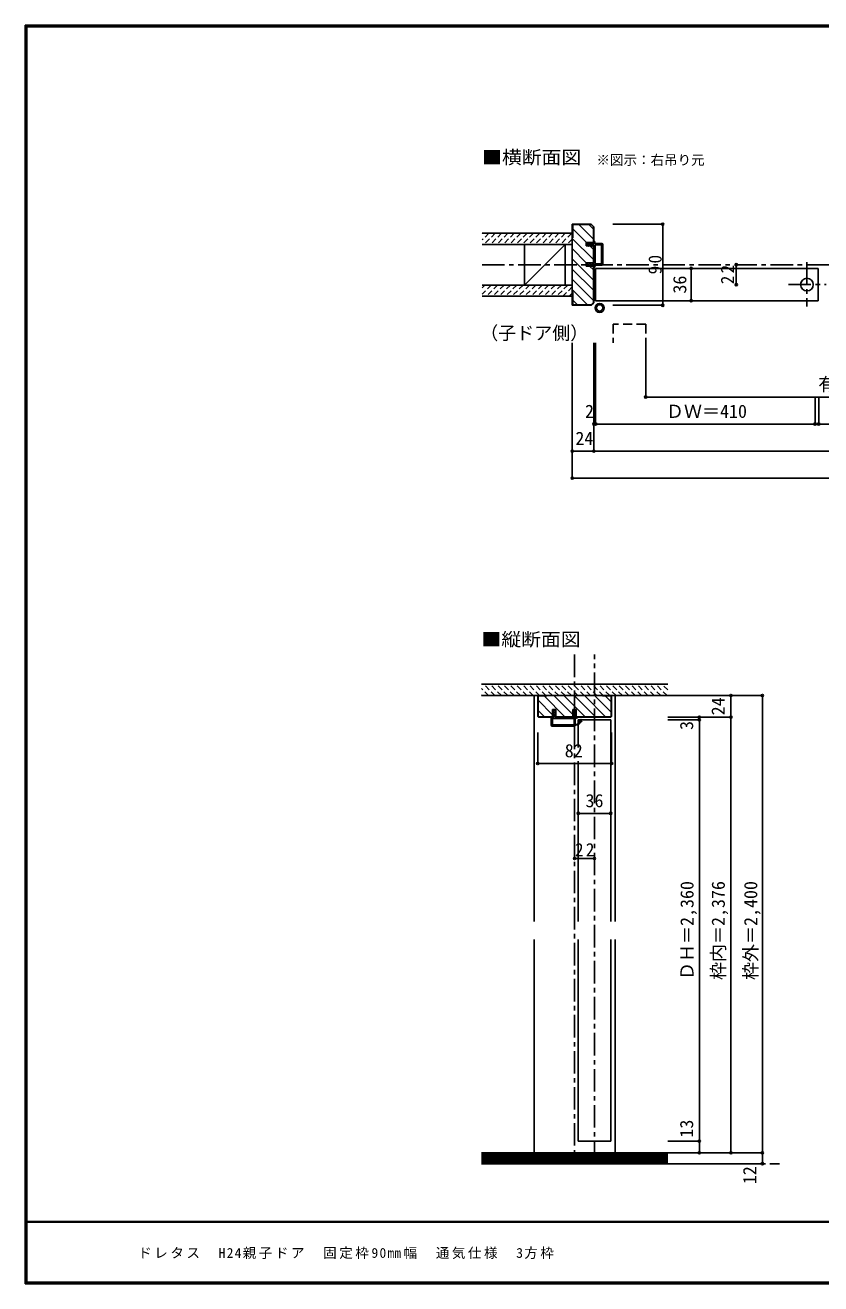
# Model space of a CAD drawing. Units: millimetres at full size, sheet at 1:5. Extents: x -973 to 977, y -718 to 696.
# Drawn here: x -973 to -91, y -701 to 696 of the extents above; entities that cross this region are included whole.
import ezdxf
from ezdxf.enums import TextEntityAlignment as Align

# ---------------------------------------------------------------- set-up
doc = ezdxf.new("R2010")
doc.units = ezdxf.units.MM
doc.header["$LTSCALE"] = 5
doc.header["$PDMODE"] = 32
doc.header["$PDSIZE"] = 2.5
for name, pattern in [('CHAIN1', [8, 5, -1, 1, -1]), ('DASHED1', [1.8, 1.2, -0.6]), ('DASHED2', [3, 2, -1])]:
    doc.linetypes.add(name, pattern=pattern)
for name, color, linetype in [('0-0_補助線', 7, 'Continuous'), ('0-1_通り芯', 4, 'CHAIN1'), ('0-2_柱', 3, 'Continuous'), ('0-3_仕上げ', 2, 'Continuous'), ('0-4_枠', 3, 'Continuous'), ('0-6_扉', 6, 'Continuous'), ('0-7_金物', 7, 'Continuous'), ('0-A_文字', 3, 'Continuous'), ('0-B_寸法', 4, 'Continuous'), ('0-C_ハッチ', 4, 'DASHED1'), ('F-1_枠', 6, 'Continuous'), ('F-A_文字', 7, 'Continuous')]:
    doc.layers.add(name, color=color, linetype=linetype)
doc.styles.add('ＭＳ ゴシック', font='')
doc.styles.get('ＭＳ ゴシック').set_extended_font_data('MS Gothic')

# ---------------------------------------------------------------- blocks, each defined once
blk = doc.blocks.new('01')
at = {"layer": '0-0_補助線'}
for p, q in [((-14.5, 0.346), (-14.5, -0.449)), ((-14.3, 0.346), (-14.3, -0.449)), ((-12.045, -0.049), (-14.178, 0.444)), ((-12, 0.146), (-14.133, 0.639)), ((-11.475, 5.146), (-12.298, 4.504)), ((-12.175, 4.146), (-11.475, 4.146)), ((-12.045, -0.049), (-11.993, 0.145)), ((-11.475, 0.146), (-12, 0.146)), ((-11.475, 7.146), (-11.475, 5.146)), ((-11.475, 4.146), (-11.475, 0.146)), ((-10.68, 7.55), (-9.257, 6.508)), ((-9.375, 6.146), (-10.075, 6.146)), ((-10.075, 3.146), (-10.075, 6.146)), ((-10.075, 3.146), (-9.252, 2.504)), ((-9.375, 2.146), (-10.075, 2.146)), ((-10.075, 0.146), (-10.075, 2.146)), ((-10.075, 0.146), (10.075, 0.146)), ((10.075, 3.146), (9.252, 2.504)), ((10.68, 7.55), (9.257, 6.508)), ((9.375, 6.146), (10.075, 6.146)), ((9.375, 2.146), (10.075, 2.146)), ((10.075, 3.146), (10.075, 6.146)), ((10.075, 0.146), (10.075, 2.146)), ((11.475, 7.146), (11.475, 5.146)), ((11.475, 5.146), (12.298, 4.504)), ((12.175, 4.146), (11.475, 4.146)), ((11.475, 4.146), (11.475, 0.146)), ((11.475, 0.146), (12, 0.146)), ((12.045, -0.049), (11.993, 0.145)), ((12, 0.146), (14.133, 0.639)), ((12.045, -0.049), (14.178, 0.444)), ((14.3, 0.346), (14.3, -0.449)), ((14.5, 0.346), (14.5, -0.449)), ((-14.265, -0.741), (-12.235, -1.196)), ((-14.222, -0.546), (-12.191, -1.001)), ((-12, -1.488), (-12, -8.854)), ((-11.8, -1.488), (-11.8, -8.854)), ((-11, -9.654), (11, -9.654)), ((11, -9.854), (-11, -9.854)), ((-10.6, -1.554), (-10.6, -8.154)), ((-10.3, -1.254), (10.3, -1.254)), ((-10.3, -8.454), (10.3, -8.454)), ((10.6, -1.554), (10.6, -8.154)), ((11.8, -1.488), (11.8, -8.854)), ((12, -1.488), (12, -8.854)), ((14.222, -0.546), (12.191, -1.001)), ((14.265, -0.741), (12.235, -1.196))]:
    blk.add_line(p, q, dxfattribs=at)
for centre, radius, start, end in [((-14.2, 0.346), 0.3, 77.00048, 180), ((-14.2, 0.346), 0.1, 77.00048, 180), ((-12.175, 4.346), 0.2, 127.96957, 270), ((-10.975, 7.146), 0.5, 53.78053, 180), ((-9.375, 6.346), 0.2, 270, 53.78053), ((-9.375, 2.346), 0.2, 270, 52.03043), ((9.375, 6.346), 0.2, 126.21947, 270), ((9.375, 2.346), 0.2, 127.96957, 270), ((10.975, 7.146), 0.5, 0, 126.21947), ((12.175, 4.346), 0.2, 270, 52.03043), ((14.2, 0.346), 0.3, 0, 102.99952), ((14.2, 0.346), 0.1, 0, 102.99952), ((-14.2, -0.449), 0.3, 180, 257.3929), ((-14.2, -0.449), 0.1, 180, 257.3929), ((-12.3, -1.488), 0.3, 0, 76.0718), ((-12.3, -1.488), 0.5, 0, 76.0718), ((-11, -8.854), 1, 180, 270), ((-11, -8.854), 0.8, 180, 270), ((-10.3, -1.554), 0.3, 90, 180), ((-10.3, -8.154), 0.3, 180, 270), ((10.3, -1.554), 0.3, 0, 90), ((10.3, -8.154), 0.3, 270, 0), ((11, -8.854), 1, 270, 0), ((11, -8.854), 0.8, 270, 0), ((12.3, -1.488), 0.5, 103.9282, 180), ((12.3, -1.488), 0.3, 103.9282, 180), ((14.2, -0.449), 0.1, 282.6071, 0), ((14.2, -0.449), 0.3, 282.6071, 0)]:
    blk.add_arc(centre, radius, start, end, dxfattribs=at)
blk = doc.blocks.new('2')
at = {"layer": '0-0_補助線'}
for p, q in [((-9.846, -9.622), (-9.846, 15.078)), ((-8.846, 16.078), (0.354, 16.078)), ((-8.846, 15.878), (0.637, 15.878)), ((-8.446, 14.378), (-8.446, -8.922)), ((-8.146, 14.678), (-1.546, 14.678)), ((-1.246, 14.378), (-1.246, -8.922)), ((0.154, 11.653), (2.154, 11.653)), ((0.154, 11.653), (0.154, -8.497)), ((2.154, 10.953), (2.154, 11.653)), ((3.154, 11.653), (2.512, 10.83)), ((3.154, 11.653), (6.154, 11.653)), ((4.154, 13.753), (4.154, 13.053)), ((5.154, 13.053), (4.512, 13.876)), ((7.154, 13.053), (5.154, 13.053)), ((6.154, 10.953), (6.154, 11.653)), ((7.558, 12.258), (6.516, 10.835)), ((-1.48, -10.622), (-8.846, -10.622)), ((-1.546, -9.222), (-8.146, -9.222)), ((-1.189, -10.85), (-0.732, -12.694)), ((0.354, -12.922), (-0.441, -12.922)), ((0.154, -8.497), (2.154, -8.497)), ((4.154, -9.897), (0.154, -9.897)), ((0.154, -9.897), (0.154, -10.622)), ((0.154, -10.622), (0.645, -12.548)), ((2.154, -7.797), (2.154, -8.497)), ((3.154, -8.497), (2.512, -7.674)), ((3.154, -8.497), (6.154, -8.497)), ((4.154, -10.597), (4.154, -9.897)), ((5.154, -9.897), (4.512, -10.72)), ((7.154, -9.897), (5.154, -9.897)), ((6.154, -7.797), (6.154, -8.497)), ((7.558, -9.101), (6.516, -7.679))]:
    blk.add_line(p, q, dxfattribs=at)
for points in [[(-9.646, 15.078), (-9.646, -9.622), (-9.846, -9.622)], [(4.154, 13.053), (0.154, 13.053), (0.649, 15.723)]]:
    blk.add_lwpolyline(points, dxfattribs=at)
for centre, radius, start, end in [((-8.846, 15.078), 1, 90, 180), ((-8.846, 15.078), 0.8, 90, 180), ((-8.146, 14.378), 0.3, 90, 180), ((-1.546, 14.378), 0.3, 0, 90), ((0.354, 15.778), 0.3, 349.49875, 90), ((2.354, 10.953), 0.2, 180, 322.03043), ((4.354, 13.753), 0.2, 37.96957, 180), ((6.354, 10.953), 0.2, 180, 323.78053), ((7.154, 12.553), 0.5, 323.78053, 90), ((-8.846, -9.622), 1, 180, 270), ((-2.846, -10.72), 6, 179.06153, 259.29815), ((-8.146, -8.922), 0.3, 180, 270), ((-2.846, -10.72), 5.3, 178.93757, 259.29815), ((-1.546, -8.922), 0.3, 270, 0), ((-1.48, -10.922), 0.3, 13.9282, 90), ((-0.441, -12.622), 0.3, 193.9282, 270), ((0.354, -12.622), 0.3, 270, 14.29438), ((2.354, -7.797), 0.2, 37.96957, 180), ((4.354, -10.597), 0.2, 180, 322.03043), ((6.354, -7.797), 0.2, 36.21947, 180), ((7.154, -9.397), 0.5, 270, 36.21947), ((-3.896, -16.272), 0.35, 259.29815, 79.29815)]:
    blk.add_arc(centre, radius, start, end, dxfattribs=at)
blk.add_point((-3.896, -16.622), dxfattribs=at)

msp = doc.modelspace()

# ---------------------------------------------------------------- linework, layer by layer
at = {"layer": '0-1_通り芯'}
for p, q in [((-466.347, 430), (469.653, 430)), ((-363.643, -2.5), (-363.643, -567.5)), ((-341.643, -567.5), (-341.643, -2.5)), ((-260.286, -48), (-467, -48)), ((-467, -567.5), (-136.286, -567.5))]:
    msp.add_line(p, q, dxfattribs=at)
at = {"layer": '0-1_通り芯', "color": 7}
for p, q in [((-105.884, 432.796), (-105.884, 383.563)), ((-126.419, 408), (-84.633, 408))]:
    msp.add_line(p, q, dxfattribs=at)
at = {"layer": '0-1_通り芯', "color": 7, "linetype": 'Continuous'}
msp.add_circle((-105.884, 408), 7, dxfattribs=at)
at = {"layer": '0-2_柱', "color": 7}
msp.add_line((-374.347, 452.5), (-419.347, 407.5), dxfattribs=at)
at = {"layer": '0-2_柱'}
for p, q in [((-419.347, 452.5), (-419.347, 407.5)), ((-374.347, 452.5), (-374.347, 407.5))]:
    msp.add_line(p, q, dxfattribs=at)
at = {"layer": '0-3_仕上げ'}
for p, q in [((-466.347, 465), (-366.347, 465)), ((-466.347, 452.5), (-366.347, 452.5)), ((-466.347, 407.5), (-366.347, 407.5)), ((-466.347, 395), (-366.347, 395)), ((-260.286, -555.5), (-467, -555.5)), ((-260.286, -567.5), (-467, -567.5))]:
    msp.add_line(p, q, dxfattribs=at)
at = {"layer": '0-3_仕上げ', "color": 7}
for p, q in [((-260.286, -557), (-467, -557)), ((-260.286, -558.5), (-467, -558.5)), ((-260.286, -560), (-467, -560)), ((-260.286, -561.5), (-467, -561.5)), ((-260.286, -563), (-467, -563)), ((-260.286, -564.5), (-467, -564.5)), ((-260.286, -566), (-467, -566))]:
    msp.add_line(p, q, dxfattribs=at)
at = {"layer": '0-4_枠'}
for p, q in [((-345.175, 475), (-342.347, 472.172)), ((-345.383, 474.5), (-365.847, 474.5)), ((-365.847, 460), (-365.847, 474.5)), ((-345.383, 474.5), (-342.847, 471.964)), ((-342.847, 471.964), (-342.847, 454.5)), ((-342.347, 472.172), (-342.347, 454.5)), ((-365.847, 460), (-366.347, 460)), ((-350.847, 450.8), (-350.847, 454.5)), ((-350.847, 454.5), (-342.347, 454.5)), ((-342.347, 450.8), (-350.847, 450.8)), ((-342.847, 432.2), (-342.847, 450.8)), ((-342.347, 432.2), (-342.347, 450.8)), ((-350.847, 428.5), (-350.847, 432.2)), ((-342.347, 432.2), (-350.847, 432.2)), ((-342.347, 428.5), (-350.847, 428.5)), ((-342.847, 388.036), (-342.847, 428.5)), ((-342.347, 387.828), (-342.347, 428.5)), ((-365.847, 400), (-366.347, 400)), ((-365.847, 400), (-365.847, 385.5)), ((-345.382, 385.5), (-365.847, 385.5)), ((-342.847, 388.036), (-345.382, 385.5)), ((-322.643, -48), (-404.643, -48)), ((-404.643, -71.293), (-404.643, -48)), ((-394.643, -48.5), (-404.143, -48.5)), ((-394.643, -48.5), (-394.643, -48)), ((-332.643, -48.5), (-332.643, -48)), ((-332.643, -48.5), (-323.143, -48.5)), ((-322.643, -71.293), (-322.643, -48)), ((-388.143, -72), (-388.143, -63.5)), ((-388.143, -63.5), (-384.443, -63.5)), ((-384.443, -72), (-384.443, -63.5)), ((-365.843, -72), (-365.843, -63.5)), ((-365.843, -63.5), (-362.143, -63.5)), ((-362.143, -63.5), (-362.143, -72)), ((-403.936, -72), (-404.643, -71.293)), ((-403.936, -72), (-388.143, -72)), ((-403.729, -71.5), (-388.143, -71.5)), ((-384.443, -71.5), (-365.843, -71.5)), ((-384.443, -72), (-365.843, -72)), ((-323.557, -71.5), (-362.143, -71.5)), ((-323.35, -72), (-362.143, -72)), ((-323.35, -72), (-322.643, -71.293))]:
    msp.add_line(p, q, dxfattribs=at)
at = {"layer": '0-4_枠', "color": 4}
for p, q in [((-404.643, -48), (-408.643, -48)), ((-408.643, -48), (-408.643, -298.75)), ((-322.643, -48), (-318.643, -48)), ((-318.643, -48), (-318.643, -298.75)), ((-408.643, -318.75), (-408.643, -555.5)), ((-318.643, -318.75), (-318.643, -555.5))]:
    msp.add_line(p, q, dxfattribs=at)
at = {"layer": '0-4_枠'}
for points in [[(-345.175, 475), (-366.347, 475), (-366.347, 385)], [(-342.347, 387.828), (-345.175, 385), (-366.347, 385)], [(-403.729, -71.5), (-404.143, -71.086), (-404.143, -48.5)], [(-323.557, -71.5), (-323.143, -71.086), (-323.143, -48.5)]]:
    msp.add_lwpolyline(points, dxfattribs=at)
at = {"layer": '0-6_扉'}
for p, q in [((-340.347, 426), (-93.384, 426)), ((-93.384, 390), (-93.384, 426)), ((-359.643, -75), (-323.643, -75)), ((-359.643, -75), (-359.643, -105.69)), ((-323.643, -75), (-323.643, -298.75)), ((-359.643, -120.922), (-359.643, -298.75)), ((-359.643, -318.75), (-359.643, -542.5)), ((-323.643, -318.75), (-323.643, -542.5)), ((-323.643, -542.5), (-359.643, -542.5))]:
    msp.add_line(p, q, dxfattribs=at)
at = {"layer": '0-6_扉', "linetype": 'DASHED2'}
msp.add_line((-284.852, 363.881), (-284.852, 343.157), dxfattribs=at)
at = {"layer": '0-6_扉'}
msp.add_lwpolyline([(-340.347, 426), (-340.347, 390), (-93.384, 390)], dxfattribs=at)
at = {"layer": '0-6_扉', "linetype": 'DASHED2'}
msp.add_lwpolyline([(-284.852, 363.881), (-320.852, 363.881), (-320.852, 343.157)], dxfattribs=at)
at = {"layer": '0-7_金物'}
for radius in [5, 3.5]:
    msp.add_circle((-335.883, 382.13), radius, dxfattribs=at)
at = {"layer": '0-B_寸法'}
for p, q in [((-265.889, 475), (-321.115, 475)), ((-265.889, 385), (-265.889, 475)), ((-234.337, 426), (-234.337, 390)), ((-184.337, 408), (-184.337, 430)), ((-265.889, 385), (-321.115, 385)), ((-366.347, 193.157), (-366.347, 343.157)), ((-342.347, 223.157), (-342.347, 343.157)), ((-340.347, 253.157), (-340.347, 343.157)), ((-284.852, 283.157), (-284.852, 343.157)), ((-284.852, 283.157), (282.158, 283.157)), ((-96.884, 253.157), (-96.884, 283.157)), ((-92.884, 253.157), (-92.884, 283.157)), ((345.653, 253.157), (-342.347, 253.157)), ((369.653, 223.157), (-366.347, 223.157)), ((369.653, 193.157), (-366.347, 193.157)), ((-408.643, -48), (-404.643, -48)), ((-408.643, -48), (-404.643, -48)), ((-318.643, -48), (-322.643, -48)), ((-318.643, -48), (-322.643, -48)), ((-155.286, -48), (-260.286, -48)), ((-190.286, -48), (-190.286, -555.5)), ((-155.286, -48), (-155.286, -567.5)), ((-190.286, -72), (-260.286, -72)), ((-225.286, -75), (-260.286, -75)), ((-225.286, -72), (-225.286, -555.5)), ((-404.643, -123.422), (-404.643, -88.9)), ((-322.643, -123.422), (-322.643, -88.9)), ((-404.643, -123.422), (-322.643, -123.422)), ((-359.643, -178.882), (-323.643, -178.882)), ((-341.643, -228.882), (-363.643, -228.882)), ((-225.286, -542.5), (-260.286, -542.5)), ((-155.286, -555.5), (-260.286, -555.5)), ((-155.286, -567.5), (-260.286, -567.5))]:
    msp.add_line(p, q, dxfattribs=at)
at = {"layer": '0-B_寸法', "color": 2}
for p, q in [((-260.286, -35.5), (-467, -35.5)), ((-260.286, -48), (-467, -48))]:
    msp.add_line(p, q, dxfattribs=at)
at = {"layer": '0-B_寸法', "linetype": 'DASHED1'}
for p, q in [((-459.114, -48), (-467, -40.114)), ((-452.043, -48), (-464.543, -35.5)), ((-444.972, -48), (-457.472, -35.5)), ((-437.901, -48), (-450.401, -35.5)), ((-430.83, -48), (-443.33, -35.5)), ((-423.759, -48), (-436.259, -35.5)), ((-416.688, -48), (-429.188, -35.5)), ((-409.616, -48), (-422.116, -35.5)), ((-402.545, -48), (-415.045, -35.5)), ((-395.474, -48), (-407.974, -35.5)), ((-388.403, -48), (-400.903, -35.5)), ((-381.332, -48), (-393.832, -35.5)), ((-374.261, -48), (-386.761, -35.5)), ((-367.19, -48), (-379.69, -35.5)), ((-360.119, -48), (-372.619, -35.5)), ((-353.048, -48), (-365.548, -35.5)), ((-345.977, -48), (-358.477, -35.5)), ((-338.906, -48), (-351.406, -35.5)), ((-331.835, -48), (-344.335, -35.5)), ((-324.764, -48), (-337.264, -35.5)), ((-317.693, -48), (-330.193, -35.5)), ((-310.622, -48), (-323.122, -35.5)), ((-303.55, -48), (-316.05, -35.5)), ((-296.479, -48), (-308.979, -35.5)), ((-289.408, -48), (-301.908, -35.5)), ((-282.337, -48), (-294.837, -35.5)), ((-275.266, -48), (-287.766, -35.5)), ((-268.195, -48), (-280.695, -35.5)), ((-261.124, -48), (-273.624, -35.5)), ((-260.286, -41.767), (-266.553, -35.5)), ((-466.185, -48), (-467, -47.185))]:
    msp.add_line(p, q, dxfattribs=at)
at = {"layer": '0-B_寸法', "color": 3}
msp.add_line((-322.643, -48), (-404.643, -48), dxfattribs=at)
msp.add_line((-322.643, -48), (-404.643, -48), dxfattribs=at)
at = {"layer": '0-B_寸法', "color": 7}
for p in [(-265.889, 475), (-234.337, 426), (-184.337, 430), (-184.337, 408), (-234.337, 390), (-265.889, 385), (-284.852, 283.157), (-342.347, 253.157), (-340.347, 253.157), (-96.884, 253.157), (-92.884, 253.157), (-366.347, 223.157), (-342.347, 223.157), (-366.347, 193.157), (-190.286, -48), (-155.286, -48), (-225.286, -72), (-225.286, -75), (-190.286, -72), (-404.643, -123.422), (-322.643, -123.422), (-359.643, -178.882), (-323.643, -178.882), (-363.643, -228.882), (-341.643, -228.882), (-225.286, -542.5), (-225.286, -555.5), (-190.286, -555.5), (-155.286, -555.5), (-155.286, -567.5)]:
    msp.add_point(p, dxfattribs=at)
at = {"layer": '0-C_ハッチ'}
for p, q in [((-458.878, 465), (-466.347, 457.531)), ((-465.949, 465), (-466.347, 464.602)), ((-451.807, 465), (-464.307, 452.5)), ((-444.736, 465), (-457.236, 452.5)), ((-437.665, 465), (-450.165, 452.5)), ((-430.594, 465), (-443.094, 452.5)), ((-423.523, 465), (-436.023, 452.5)), ((-416.452, 465), (-428.952, 452.5)), ((-409.381, 465), (-421.881, 452.5)), ((-402.31, 465), (-414.81, 452.5)), ((-395.239, 465), (-407.739, 452.5)), ((-388.168, 465), (-400.668, 452.5)), ((-381.096, 465), (-393.596, 452.5)), ((-374.025, 465), (-386.525, 452.5)), ((-366.954, 465), (-379.454, 452.5)), ((-366.347, 458.536), (-372.383, 452.5)), ((-456.17, 407.5), (-466.347, 397.323)), ((-463.241, 407.5), (-466.347, 404.394)), ((-449.099, 407.5), (-461.599, 395)), ((-442.028, 407.5), (-454.528, 395)), ((-434.957, 407.5), (-447.457, 395)), ((-427.886, 407.5), (-440.386, 395)), ((-420.815, 407.5), (-433.315, 395)), ((-413.744, 407.5), (-426.244, 395)), ((-406.673, 407.5), (-419.173, 395)), ((-399.601, 407.5), (-412.101, 395)), ((-392.53, 407.5), (-405.03, 395)), ((-385.459, 407.5), (-397.959, 395)), ((-378.388, 407.5), (-390.888, 395)), ((-371.317, 407.5), (-383.817, 395)), ((-366.347, 405.399), (-376.746, 395)), ((-366.347, 398.328), (-369.675, 395))]:
    msp.add_line(p, q, dxfattribs=at)
at = {"layer": '0-C_ハッチ', "linetype": 'Continuous'}
for p, q in [((-365.847, 469.97), (-350.376, 454.5)), ((-359.063, 474.5), (-342.847, 458.284)), ((-347.749, 474.5), (-342.847, 469.598)), ((-366.347, 459.157), (-342.847, 435.657)), ((-366.347, 447.842), (-350.704, 432.2)), ((-346.676, 450.8), (-342.847, 446.97)), ((-366.347, 436.529), (-342.847, 413.029)), ((-366.347, 425.216), (-342.847, 401.716)), ((-347.004, 428.5), (-342.847, 424.343)), ((-366.347, 413.902), (-342.847, 390.402)), ((-366.347, 402.588), (-349.259, 385.5)), ((-365.847, 390.775), (-360.572, 385.5)), ((-404.143, -53.284), (-388.143, -69.284)), ((-397.613, -48.5), (-374.613, -71.5)), ((-386.8, -48), (-365.843, -68.957)), ((-375.485, -48), (-351.986, -71.5)), ((-364.172, -48), (-340.672, -71.5)), ((-352.858, -48), (-329.358, -71.5)), ((-341.545, -48), (-323.143, -66.402)), ((-329.731, -48.5), (-323.143, -55.088)), ((-404.143, -64.598), (-397.241, -71.5))]:
    msp.add_line(p, q, dxfattribs=at)
at = {"layer": 'F-1_枠'}
for p, q in [((-973.347, 695.833), (-973.347, -700.833)), ((-973.347, 695.833), (976.653, 695.833)), ((-973.347, 695), (976.653, 695)), ((-973.347, 694.167), (976.653, 694.167)), ((-972.514, 695.833), (-972.514, -700.833)), ((-971.68, 695.833), (-971.68, -700.833)), ((976.653, -631.667), (-973.347, -631.667)), ((976.653, -632.5), (-973.347, -632.5)), ((976.653, -699.167), (-973.347, -699.167)), ((976.653, -700), (-973.347, -700)), ((976.653, -700.833), (-973.347, -700.833))]:
    msp.add_line(p, q, dxfattribs=at)

# ---------------------------------------------------------------- block references
at = {"layer": '0-0_補助線', "rotation": 90}
msp.add_blockref('2', (-373.565, -72.154), dxfattribs=at)
at = {"layer": '0-7_金物', "rotation": 90}
msp.add_blockref('01', (-342.201, 441.5), dxfattribs=at)

# ---------------------------------------------------------------- texts
at = {"layer": '0-A_文字', "color": 7, "style": 'ＭＳ ゴシック', "width": 1.1}
for s, p in [('■横断面図', (-466.347, 537.5)), ('■縦断面図', (-467, 2.5))]:
    msp.add_text(s, height=14.66, dxfattribs=at).set_placement(p, align=Align.BOTTOM_LEFT)
at = {"layer": '0-A_文字', "color": 7, "style": 'ＭＳ ゴシック'}
for s, height, p in [('※図示：右吊り元', 11, (-339.49, 537.5)), ('（子ドア側）', 14.66, (-468.5, 342.5))]:
    msp.add_text(s, height=height, dxfattribs=at).set_placement(p, align=Align.BOTTOM_LEFT)
at = {"layer": '0-B_寸法', "color": 7, "style": 'ＭＳ ゴシック'}
for s, p in [('36', (-235.337, 398)), ('24', (-192.786, -70)), ('3', (-227.786, -86.25)), ('ＤＨ＝2,360', (-227.323, -363.75)), ('枠内＝2,376', (-192.643, -363.75)), ('枠外＝2,400', (-156.629, -363.75)), ('13', (-227.786, -538.6)), ('12', (-157.786, -590.268))]:
    msp.add_text(s, height=14.66, rotation=90, dxfattribs=at).set_placement(p, align=Align.BOTTOM_LEFT)
for s, p in [('有効開口寸法＝1,021', (-93.347, 285.657)), ('2', (-352.169, 255.657)), ('ＤＷ＝410', (-262.365, 255.657)), ('24', (-362.847, 225.657)), ('82', (-374.643, -120.922)), ('36', (-351.643, -176.382))]:
    msp.add_text(s, height=14.66, dxfattribs=at).set_placement(p, align=Align.BOTTOM_LEFT)
at = {"layer": '0-B_寸法', "color": 7, "char_height": 14.66, "attachment_point": 7, "rotation": 90, "style": 'ＭＳ ゴシック'}
for s, insert in [('\\T1.27;\\W0.95;90', (-266.889, 419.375)), ('\\T1.27;\\W0.95;22', (-186.837, 408.375))]:
    msp.add_mtext(s, dxfattribs=dict(at, insert=insert))
at = {"layer": '0-B_寸法', "color": 7, "insert": (-363.268, -226.382), "char_height": 14.66, "attachment_point": 7, "style": 'ＭＳ ゴシック'}
msp.add_mtext('\\T1.27;\\W0.95;22', dxfattribs=at)
at = {"layer": 'F-A_文字', "insert": (-847.938, -673.333), "char_height": 11, "attachment_point": 7, "style": 'ＭＳ ゴシック'}
msp.add_mtext('\\T1.19;ドレタス\u3000H24親子ドア\u3000固定枠90㎜幅\u3000通気仕様\u30003方枠', dxfattribs=at)

doc.saveas('drawing.dxf')
